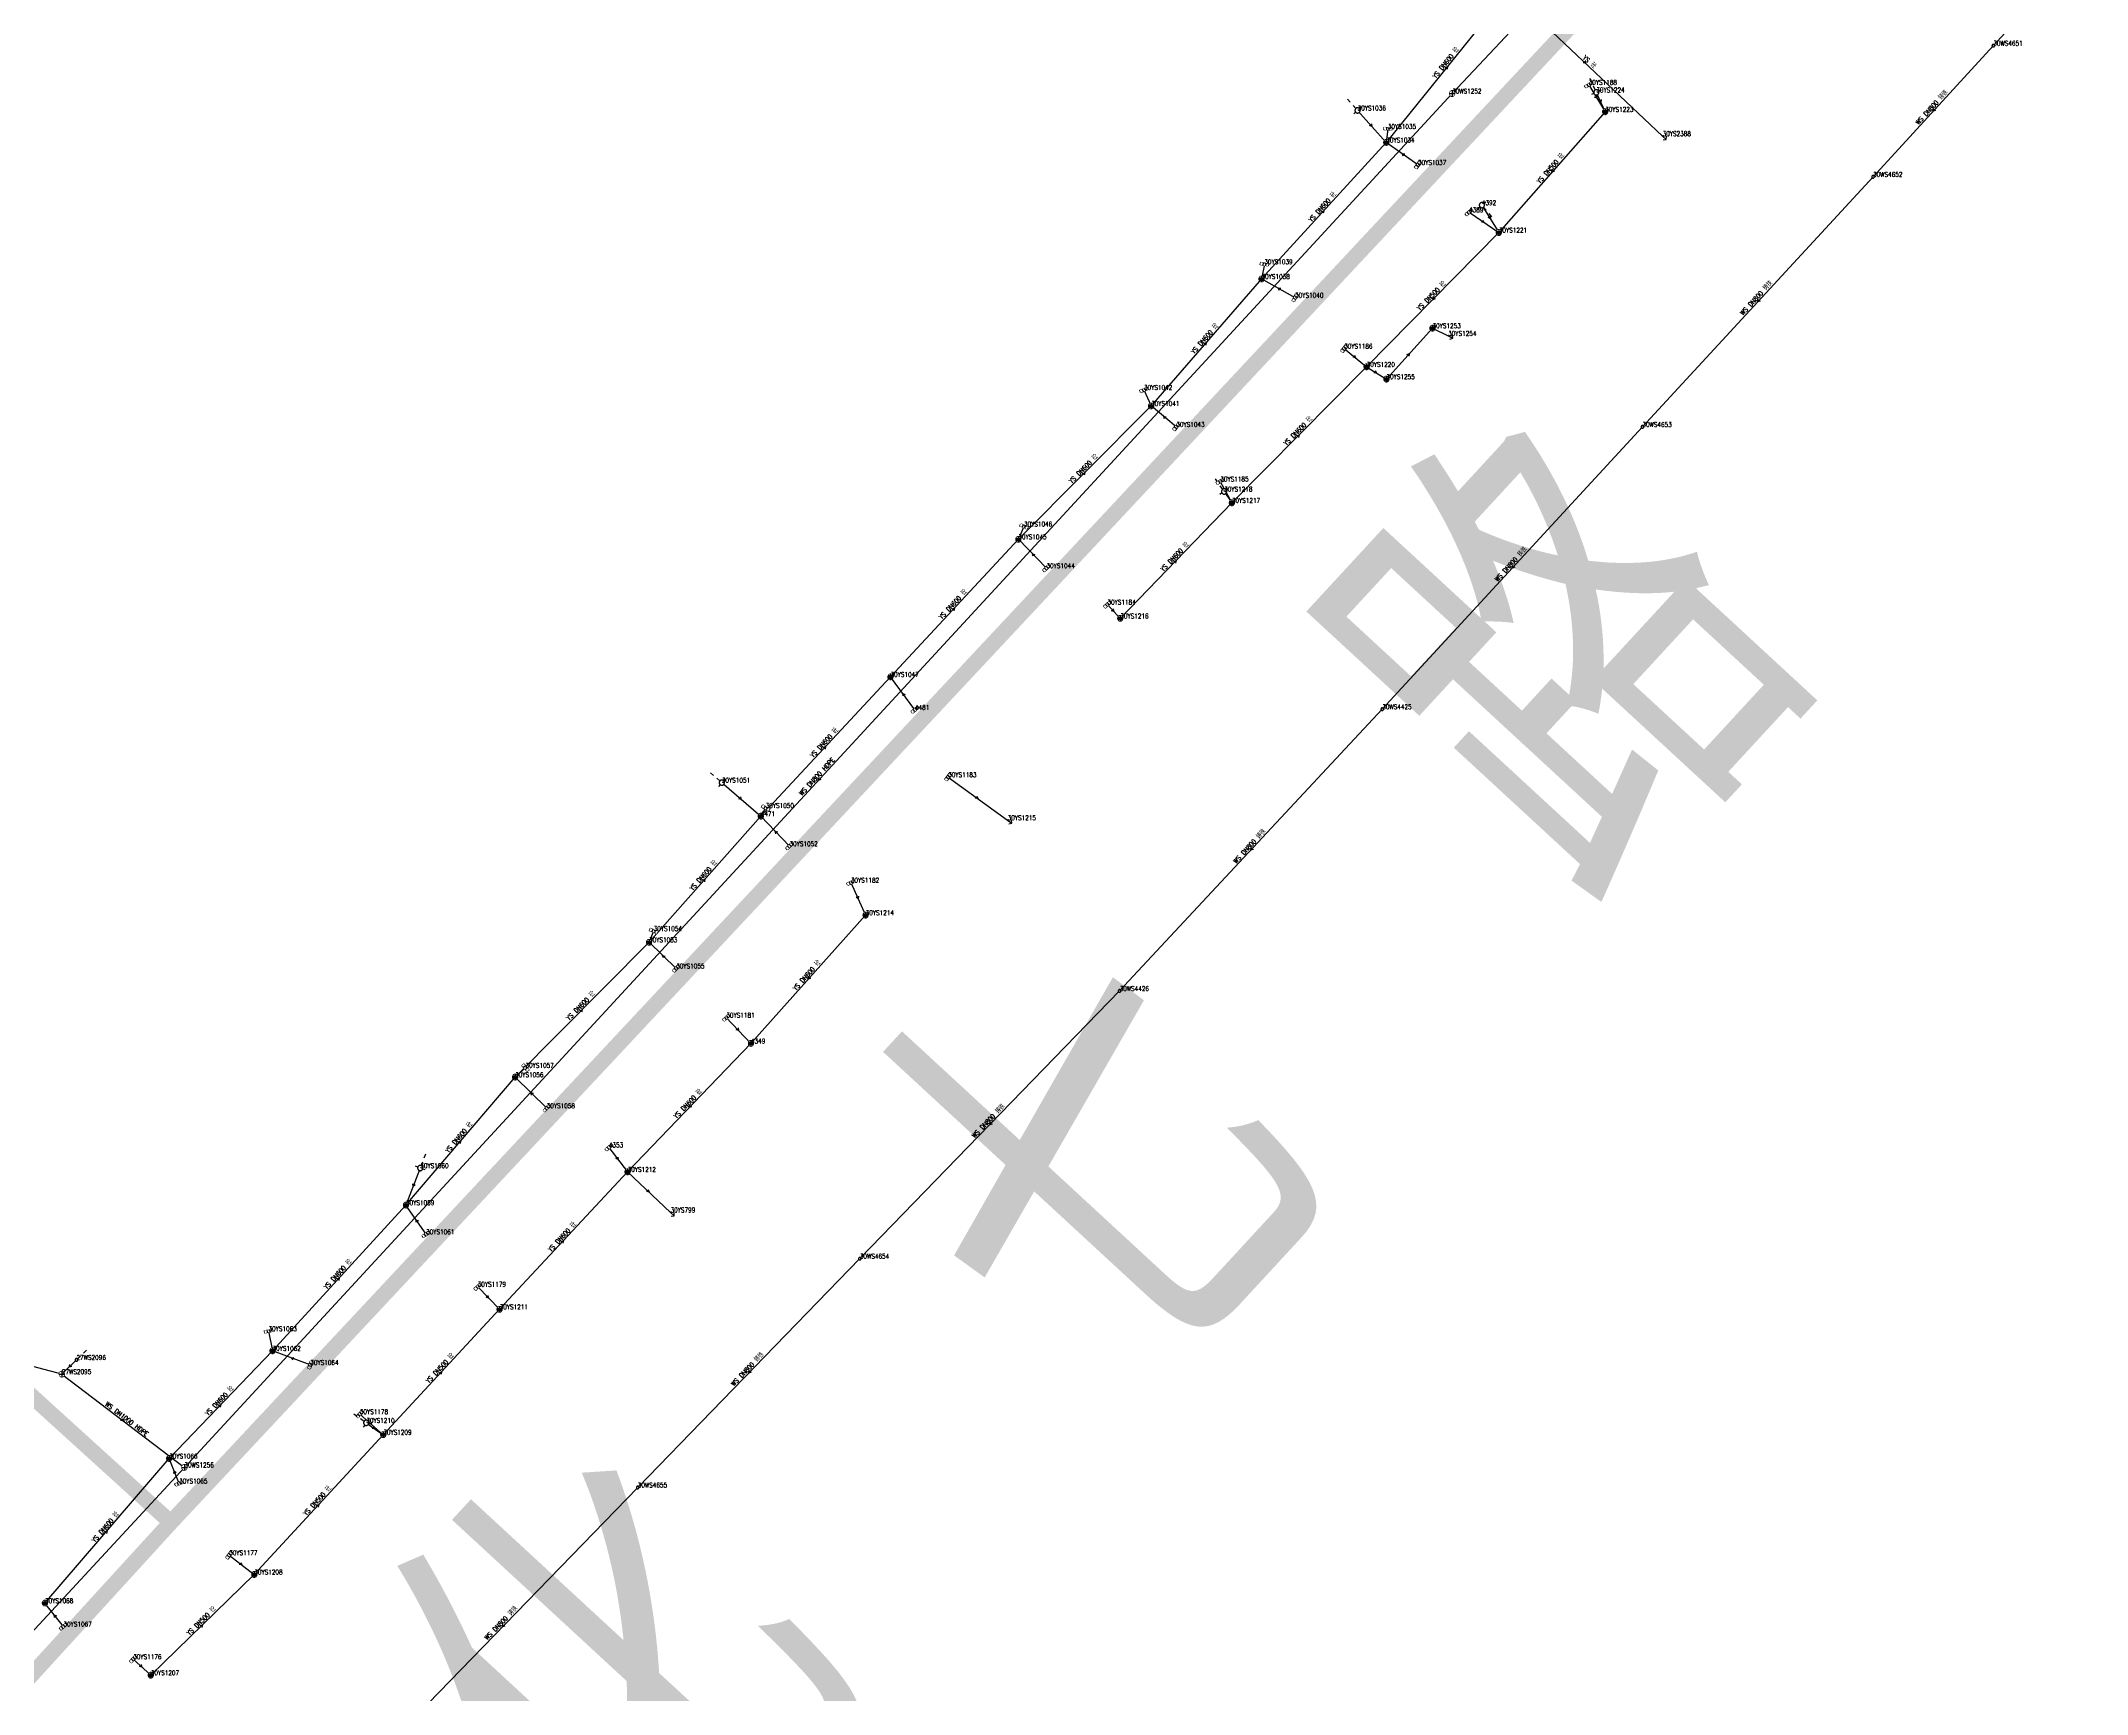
# Model space of a CAD drawing. Extents: x 78813 to 99477, y 2421021 to 2448125.
# Drawn here: x 85523.1 to 85914.4, y 2432057.6 to 2432373.7 of the extents above; entities that cross this region are included whole.
import ezdxf
from ezdxf.enums import TextEntityAlignment as Align

# ---------------------------------------------------------------- set-up
doc = ezdxf.new("R2010")
doc.units = 0
doc.set_wipeout_variables(frame=1)
doc.layers.get('0').update_dxf_attribs({"linetype": 'CONTINUOUS'})
for name, color, linetype in [('DX_WS', 16, 'CONTINUOUS'), ('DX_YS', 42, 'CONTINUOUS'), ('道路', 5, 'CONTINUOUS')]:
    doc.layers.add(name, color=color, linetype=linetype)
for name, color, linetype, true_color in [('WSLINE', 7, 'CONTINUOUS', 0x7f0000), ('YSANNEXE', 7, 'CONTINUOUS', 0xcc9900), ('YSLINE', 7, 'CONTINUOUS', 0xcc9900)]:
    doc.layers.add(name, color=color, linetype=linetype, true_color=true_color)
doc.layers.add('道路名称', color=7, linetype='CONTINUOUS', lineweight=0)
doc.styles.add('CcNameZT', font='txt.SHX', dxfattribs={"width": 0.8, "bigfont": 'HZTXT.SHX'})
doc.styles.get("Standard").update_dxf_attribs({"font": 'txt.shx', "bigfont": 'hztxt.shx'})
doc.styles.add('宋体0.7', font='', dxfattribs={"width": 0.7})
doc.styles.get('宋体0.7').set_extended_font_data('SimSun')

# ---------------------------------------------------------------- blocks, each defined once
blk = doc.blocks.new('PS管线点')
blk.add_wipeout([(0.5, 0), (0.5, 0.03), (0.5, 0.07), (0.49, 0.1), (0.48, 0.14), (0.47, 0.17), (0.46, 0.2), (0.44, 0.23), (0.42, 0.26), (0.4, 0.29), (0.38, 0.32), (0.36, 0.35), (0.33, 0.37), (0.31, 0.39), (0.28, 0.41), (0.25, 0.43), (0.22, 0.45), (0.19, 0.46), (0.15, 0.48), (0.12, 0.49), (0.09, 0.49), (0.05, 0.5), (0.02, 0.5), (-0.02, 0.5), (-0.05, 0.5), (-0.09, 0.49), (-0.12, 0.49), (-0.15, 0.48), (-0.19, 0.46), (-0.22, 0.45), (-0.25, 0.43), (-0.28, 0.41), (-0.31, 0.39), (-0.33, 0.37), (-0.36, 0.35), (-0.38, 0.32), (-0.4, 0.29), (-0.42, 0.26), (-0.44, 0.23), (-0.46, 0.2), (-0.47, 0.17), (-0.48, 0.14), (-0.49, 0.1), (-0.5, 0.07), (-0.5, 0.03), (-0.5, 0), (-0.5, -0.03), (-0.5, -0.07), (-0.49, -0.1), (-0.48, -0.14), (-0.47, -0.17), (-0.46, -0.2), (-0.44, -0.23), (-0.42, -0.26), (-0.4, -0.29), (-0.38, -0.32), (-0.36, -0.35), (-0.33, -0.37), (-0.31, -0.39), (-0.28, -0.41), (-0.25, -0.43), (-0.22, -0.45), (-0.19, -0.46), (-0.15, -0.48), (-0.12, -0.49), (-0.09, -0.49), (-0.05, -0.5), (-0.02, -0.5), (0.02, -0.5), (0.05, -0.5), (0.09, -0.49), (0.12, -0.49), (0.15, -0.48), (0.19, -0.46), (0.22, -0.45), (0.25, -0.43), (0.28, -0.41), (0.31, -0.39), (0.33, -0.37), (0.36, -0.35), (0.38, -0.32), (0.4, -0.29), (0.42, -0.26), (0.44, -0.23), (0.46, -0.2), (0.47, -0.17), (0.48, -0.14), (0.49, -0.1), (0.5, -0.07)])
blk.add_lwpolyline([(0.5, 0), (0.5, 0.03), (0.5, 0.07), (0.49, 0.1), (0.48, 0.14), (0.47, 0.17), (0.46, 0.2), (0.44, 0.23), (0.42, 0.26), (0.4, 0.29), (0.38, 0.32), (0.36, 0.35), (0.33, 0.37), (0.31, 0.39), (0.28, 0.41), (0.25, 0.43), (0.22, 0.45), (0.19, 0.46), (0.15, 0.48), (0.12, 0.49), (0.09, 0.49), (0.05, 0.5), (0.02, 0.5), (-0.02, 0.5), (-0.05, 0.5), (-0.09, 0.49), (-0.12, 0.49), (-0.15, 0.48), (-0.19, 0.46), (-0.22, 0.45), (-0.25, 0.43), (-0.28, 0.41), (-0.31, 0.39), (-0.33, 0.37), (-0.36, 0.35), (-0.38, 0.32), (-0.4, 0.29), (-0.42, 0.26), (-0.44, 0.23), (-0.46, 0.2), (-0.47, 0.17), (-0.48, 0.14), (-0.49, 0.1), (-0.5, 0.07), (-0.5, 0.03), (-0.5, 0), (-0.5, -0.03), (-0.5, -0.07), (-0.49, -0.1), (-0.48, -0.14), (-0.47, -0.17), (-0.46, -0.2), (-0.44, -0.23), (-0.42, -0.26), (-0.4, -0.29), (-0.38, -0.32), (-0.36, -0.35), (-0.33, -0.37), (-0.31, -0.39), (-0.28, -0.41), (-0.25, -0.43), (-0.22, -0.45), (-0.19, -0.46), (-0.15, -0.48), (-0.12, -0.49), (-0.09, -0.49), (-0.05, -0.5), (-0.02, -0.5), (0.02, -0.5), (0.05, -0.5), (0.09, -0.49), (0.12, -0.49), (0.15, -0.48), (0.19, -0.46), (0.22, -0.45), (0.25, -0.43), (0.28, -0.41), (0.31, -0.39), (0.33, -0.37), (0.36, -0.35), (0.38, -0.32), (0.4, -0.29), (0.42, -0.26), (0.44, -0.23), (0.46, -0.2), (0.47, -0.17), (0.48, -0.14), (0.49, -0.1), (0.5, -0.07), (0.5, 0)], close=True)
blk = doc.blocks.new('PS污水井')
blk.add_lwpolyline([(1, 0), (1, 0.07), (0.99, 0.14), (0.98, 0.21), (0.96, 0.28), (0.94, 0.34), (0.91, 0.41), (0.88, 0.47), (0.85, 0.53), (0.81, 0.59), (0.77, 0.64), (0.72, 0.69), (0.67, 0.74), (0.62, 0.79), (0.56, 0.83), (0.5, 0.87), (0.44, 0.9), (0.37, 0.93), (0.31, 0.95), (0.24, 0.97), (0.17, 0.98), (0.1, 0.99), (0.03, 1), (-0.03, 1), (-0.1, 0.99), (-0.17, 0.98), (-0.24, 0.97), (-0.31, 0.95), (-0.37, 0.93), (-0.44, 0.9), (-0.5, 0.87), (-0.56, 0.83), (-0.62, 0.79), (-0.67, 0.74), (-0.72, 0.69), (-0.77, 0.64), (-0.81, 0.59), (-0.85, 0.53), (-0.88, 0.47), (-0.91, 0.41), (-0.94, 0.34), (-0.96, 0.28), (-0.98, 0.21), (-0.99, 0.14), (-1, 0.07), (-1, 0), (-1, -0.07), (-0.99, -0.14), (-0.98, -0.21), (-0.96, -0.28), (-0.94, -0.34), (-0.91, -0.41), (-0.88, -0.47), (-0.85, -0.53), (-0.81, -0.59), (-0.77, -0.64), (-0.72, -0.69), (-0.67, -0.74), (-0.62, -0.79), (-0.56, -0.83), (-0.5, -0.87), (-0.44, -0.9), (-0.37, -0.93), (-0.31, -0.95), (-0.24, -0.97), (-0.17, -0.98), (-0.1, -0.99), (-0.03, -1), (0.03, -1), (0.1, -0.99), (0.17, -0.98), (0.24, -0.97), (0.31, -0.95), (0.37, -0.93), (0.44, -0.9), (0.5, -0.87), (0.56, -0.83), (0.62, -0.79), (0.67, -0.74), (0.72, -0.69), (0.77, -0.64), (0.81, -0.59), (0.85, -0.53), (0.88, -0.47), (0.91, -0.41), (0.94, -0.34), (0.96, -0.28), (0.98, -0.21), (0.99, -0.14), (1, 0)], close=True)
blk.add_wipeout([(1, 0), (1, 0.07), (0.99, 0.14), (0.98, 0.21), (0.96, 0.28), (0.94, 0.34), (0.91, 0.41), (0.88, 0.47), (0.85, 0.53), (0.81, 0.59), (0.77, 0.64), (0.72, 0.69), (0.67, 0.74), (0.62, 0.79), (0.56, 0.83), (0.5, 0.87), (0.44, 0.9), (0.37, 0.93), (0.31, 0.95), (0.24, 0.97), (0.17, 0.98), (0.1, 0.99), (0.03, 1), (-0.03, 1), (-0.1, 0.99), (-0.17, 0.98), (-0.24, 0.97), (-0.31, 0.95), (-0.37, 0.93), (-0.44, 0.9), (-0.5, 0.87), (-0.56, 0.83), (-0.62, 0.79), (-0.67, 0.74), (-0.72, 0.69), (-0.77, 0.64), (-0.81, 0.59), (-0.85, 0.53), (-0.88, 0.47), (-0.91, 0.41), (-0.94, 0.34), (-0.96, 0.28), (-0.98, 0.21), (-0.99, 0.14), (-1, 0.07), (-1, 0), (-1, -0.07), (-0.99, -0.14), (-0.98, -0.21), (-0.96, -0.28), (-0.94, -0.34), (-0.91, -0.41), (-0.88, -0.47), (-0.85, -0.53), (-0.81, -0.59), (-0.77, -0.64), (-0.72, -0.69), (-0.67, -0.74), (-0.62, -0.79), (-0.56, -0.83), (-0.5, -0.87), (-0.44, -0.9), (-0.37, -0.93), (-0.31, -0.95), (-0.24, -0.97), (-0.17, -0.98), (-0.1, -0.99), (-0.03, -1), (0.03, -1), (0.1, -0.99), (0.17, -0.98), (0.24, -0.97), (0.31, -0.95), (0.37, -0.93), (0.44, -0.9), (0.5, -0.87), (0.56, -0.83), (0.62, -0.79), (0.67, -0.74), (0.72, -0.69), (0.77, -0.64), (0.81, -0.59), (0.85, -0.53), (0.88, -0.47), (0.91, -0.41), (0.94, -0.34), (0.96, -0.28), (0.98, -0.21), (0.99, -0.14)])
for p, q in [((-1, 0), (0, 0)), ((0, 1), (0, 0)), ((0, 0), (0, -1)), ((0, 0), (1, 0))]:
    blk.add_line(p, q)
blk = doc.blocks.new('PS非普查')
blk.add_lwpolyline([(3.7, 0), (5.3, 0)])
blk.add_wipeout([(0.5, 0), (0.5, 0.03), (0.5, 0.07), (0.49, 0.1), (0.48, 0.14), (0.47, 0.17), (0.46, 0.2), (0.44, 0.23), (0.42, 0.26), (0.4, 0.29), (0.38, 0.32), (0.36, 0.35), (0.33, 0.37), (0.31, 0.39), (0.28, 0.41), (0.25, 0.43), (0.22, 0.45), (0.19, 0.46), (0.15, 0.48), (0.12, 0.49), (0.09, 0.49), (0.05, 0.5), (0.02, 0.5), (-0.02, 0.5), (-0.05, 0.5), (-0.09, 0.49), (-0.12, 0.49), (-0.15, 0.48), (-0.19, 0.46), (-0.22, 0.45), (-0.25, 0.43), (-0.28, 0.41), (-0.31, 0.39), (-0.33, 0.37), (-0.36, 0.35), (-0.38, 0.32), (-0.4, 0.29), (-0.42, 0.26), (-0.44, 0.23), (-0.46, 0.2), (-0.47, 0.17), (-0.48, 0.14), (-0.49, 0.1), (-0.5, 0.07), (-0.5, 0.03), (-0.5, 0), (-0.5, -0.03), (-0.5, -0.07), (-0.49, -0.1), (-0.48, -0.14), (-0.47, -0.17), (-0.46, -0.2), (-0.44, -0.23), (-0.42, -0.26), (-0.4, -0.29), (-0.38, -0.32), (-0.36, -0.35), (-0.33, -0.37), (-0.31, -0.39), (-0.28, -0.41), (-0.25, -0.43), (-0.22, -0.45), (-0.19, -0.46), (-0.15, -0.48), (-0.12, -0.49), (-0.09, -0.49), (-0.05, -0.5), (-0.02, -0.5), (0.02, -0.5), (0.05, -0.5), (0.09, -0.49), (0.12, -0.49), (0.15, -0.48), (0.19, -0.46), (0.22, -0.45), (0.25, -0.43), (0.28, -0.41), (0.31, -0.39), (0.33, -0.37), (0.36, -0.35), (0.38, -0.32), (0.4, -0.29), (0.42, -0.26), (0.44, -0.23), (0.46, -0.2), (0.47, -0.17), (0.48, -0.14), (0.49, -0.1), (0.5, -0.07)])
blk.add_line((0.5, 0), (2.1, 0))
blk.add_lwpolyline([(0.5, 0), (0.5, 0.03), (0.5, 0.07), (0.49, 0.1), (0.48, 0.14), (0.47, 0.17), (0.46, 0.2), (0.44, 0.23), (0.42, 0.26), (0.4, 0.29), (0.38, 0.32), (0.36, 0.35), (0.33, 0.37), (0.31, 0.39), (0.28, 0.41), (0.25, 0.43), (0.22, 0.45), (0.19, 0.46), (0.15, 0.48), (0.12, 0.49), (0.09, 0.49), (0.05, 0.5), (0.02, 0.5), (-0.02, 0.5), (-0.05, 0.5), (-0.09, 0.49), (-0.12, 0.49), (-0.15, 0.48), (-0.19, 0.46), (-0.22, 0.45), (-0.25, 0.43), (-0.28, 0.41), (-0.31, 0.39), (-0.33, 0.37), (-0.36, 0.35), (-0.38, 0.32), (-0.4, 0.29), (-0.42, 0.26), (-0.44, 0.23), (-0.46, 0.2), (-0.47, 0.17), (-0.48, 0.14), (-0.49, 0.1), (-0.5, 0.07), (-0.5, 0.03), (-0.5, 0), (-0.5, -0.03), (-0.5, -0.07), (-0.49, -0.1), (-0.48, -0.14), (-0.47, -0.17), (-0.46, -0.2), (-0.44, -0.23), (-0.42, -0.26), (-0.4, -0.29), (-0.38, -0.32), (-0.36, -0.35), (-0.33, -0.37), (-0.31, -0.39), (-0.28, -0.41), (-0.25, -0.43), (-0.22, -0.45), (-0.19, -0.46), (-0.15, -0.48), (-0.12, -0.49), (-0.09, -0.49), (-0.05, -0.5), (-0.02, -0.5), (0.02, -0.5), (0.05, -0.5), (0.09, -0.49), (0.12, -0.49), (0.15, -0.48), (0.19, -0.46), (0.22, -0.45), (0.25, -0.43), (0.28, -0.41), (0.31, -0.39), (0.33, -0.37), (0.36, -0.35), (0.38, -0.32), (0.4, -0.29), (0.42, -0.26), (0.44, -0.23), (0.46, -0.2), (0.47, -0.17), (0.48, -0.14), (0.49, -0.1), (0.5, -0.07), (0.5, 0)], close=True)
blk = doc.blocks.new('LX')
for p, q in [((-0.866, 0.5), (0, 0)), ((0, 0), (-0.866, -0.5))]:
    blk.add_line(p, q)
blk = doc.blocks.new('PS出水口')
for points in [[(0, 0), (1.97, 0)], [(1.15, -0.88), (1.97, 0), (1.11, 0.93)]]:
    blk.add_lwpolyline(points)
blk = doc.blocks.new('PS雨篦')
blk.add_lwpolyline([(-1.5, 0.5), (0, 0.5), (1.5, 0.5), (1.5, -0.5), (0, -0.5), (-1.5, -0.5)], close=True)
blk.add_wipeout([(-1.5, 0.5), (0, 0.5), (1.5, 0.5), (1.5, -0.5), (0, -0.5), (-1.5, -0.5)])
for p, q in [((-0.51, -0.5), (-0.51, 0.5)), ((0.49, -0.5), (0.49, 0.5))]:
    blk.add_line(p, q)
blk = doc.blocks.new('PS雨水井')
blk.add_lwpolyline([(1, 0), (1, 0.07), (0.99, 0.14), (0.98, 0.21), (0.96, 0.28), (0.94, 0.34), (0.91, 0.41), (0.88, 0.47), (0.85, 0.53), (0.81, 0.59), (0.77, 0.64), (0.72, 0.69), (0.67, 0.74), (0.62, 0.79), (0.56, 0.83), (0.5, 0.87), (0.44, 0.9), (0.37, 0.93), (0.31, 0.95), (0.24, 0.97), (0.17, 0.98), (0.1, 0.99), (0.03, 1), (-0.03, 1), (-0.1, 0.99), (-0.17, 0.98), (-0.24, 0.97), (-0.31, 0.95), (-0.37, 0.93), (-0.44, 0.9), (-0.5, 0.87), (-0.56, 0.83), (-0.62, 0.79), (-0.67, 0.74), (-0.72, 0.69), (-0.77, 0.64), (-0.81, 0.59), (-0.85, 0.53), (-0.88, 0.47), (-0.91, 0.41), (-0.94, 0.34), (-0.96, 0.28), (-0.98, 0.21), (-0.99, 0.14), (-1, 0.07), (-1, 0), (-1, -0.07), (-0.99, -0.14), (-0.98, -0.21), (-0.96, -0.28), (-0.94, -0.34), (-0.91, -0.41), (-0.88, -0.47), (-0.85, -0.53), (-0.81, -0.59), (-0.77, -0.64), (-0.72, -0.69), (-0.67, -0.74), (-0.62, -0.79), (-0.56, -0.83), (-0.5, -0.87), (-0.44, -0.9), (-0.37, -0.93), (-0.31, -0.95), (-0.24, -0.97), (-0.17, -0.98), (-0.1, -0.99), (-0.03, -1), (0.03, -1), (0.1, -0.99), (0.17, -0.98), (0.24, -0.97), (0.31, -0.95), (0.37, -0.93), (0.44, -0.9), (0.5, -0.87), (0.56, -0.83), (0.62, -0.79), (0.67, -0.74), (0.72, -0.69), (0.77, -0.64), (0.81, -0.59), (0.85, -0.53), (0.88, -0.47), (0.91, -0.41), (0.94, -0.34), (0.96, -0.28), (0.98, -0.21), (0.99, -0.14), (1, 0)], close=True)
blk.add_wipeout([(1, 0), (1, 0.07), (0.99, 0.14), (0.98, 0.21), (0.96, 0.28), (0.94, 0.34), (0.91, 0.41), (0.88, 0.47), (0.85, 0.53), (0.81, 0.59), (0.77, 0.64), (0.72, 0.69), (0.67, 0.74), (0.62, 0.79), (0.56, 0.83), (0.5, 0.87), (0.44, 0.9), (0.37, 0.93), (0.31, 0.95), (0.24, 0.97), (0.17, 0.98), (0.1, 0.99), (0.03, 1), (-0.03, 1), (-0.1, 0.99), (-0.17, 0.98), (-0.24, 0.97), (-0.31, 0.95), (-0.37, 0.93), (-0.44, 0.9), (-0.5, 0.87), (-0.56, 0.83), (-0.62, 0.79), (-0.67, 0.74), (-0.72, 0.69), (-0.77, 0.64), (-0.81, 0.59), (-0.85, 0.53), (-0.88, 0.47), (-0.91, 0.41), (-0.94, 0.34), (-0.96, 0.28), (-0.98, 0.21), (-0.99, 0.14), (-1, 0.07), (-1, 0), (-1, -0.07), (-0.99, -0.14), (-0.98, -0.21), (-0.96, -0.28), (-0.94, -0.34), (-0.91, -0.41), (-0.88, -0.47), (-0.85, -0.53), (-0.81, -0.59), (-0.77, -0.64), (-0.72, -0.69), (-0.67, -0.74), (-0.62, -0.79), (-0.56, -0.83), (-0.5, -0.87), (-0.44, -0.9), (-0.37, -0.93), (-0.31, -0.95), (-0.24, -0.97), (-0.17, -0.98), (-0.1, -0.99), (-0.03, -1), (0.03, -1), (0.1, -0.99), (0.17, -0.98), (0.24, -0.97), (0.31, -0.95), (0.37, -0.93), (0.44, -0.9), (0.5, -0.87), (0.56, -0.83), (0.62, -0.79), (0.67, -0.74), (0.72, -0.69), (0.77, -0.64), (0.81, -0.59), (0.85, -0.53), (0.88, -0.47), (0.91, -0.41), (0.94, -0.34), (0.96, -0.28), (0.98, -0.21), (0.99, -0.14)])
for p, q in [((-1, 0), (0, 0)), ((-0.88, 0.48), (0, 0.47)), ((0, 1), (0, 0)), ((0, 0.47), (0.88, 0.47)), ((0, 0), (0, -1)), ((0, 0), (1, 0)), ((-0.88, -0.48), (0, -0.48)), ((0, -0.48), (0.88, -0.48))]:
    blk.add_line(p, q)
blk = doc.blocks.new('PS预留口')
blk.add_lwpolyline([(4.2, 0), (5.8, 0)])
blk.add_wipeout([(1, 0), (1, 0.07), (0.99, 0.14), (0.98, 0.21), (0.96, 0.28), (0.94, 0.34), (0.91, 0.41), (0.88, 0.47), (0.85, 0.53), (0.81, 0.59), (0.77, 0.64), (0.72, 0.69), (0.67, 0.74), (0.62, 0.79), (0.56, 0.83), (0.5, 0.87), (0.44, 0.9), (0.37, 0.93), (0.31, 0.95), (0.24, 0.97), (0.17, 0.98), (0.1, 0.99), (0.03, 1), (-0.03, 1), (-0.1, 0.99), (-0.17, 0.98), (-0.24, 0.97), (-0.31, 0.95), (-0.37, 0.93), (-0.44, 0.9), (-0.5, 0.87), (-0.56, 0.83), (-0.62, 0.79), (-0.67, 0.74), (-0.72, 0.69), (-0.77, 0.64), (-0.81, 0.59), (-0.85, 0.53), (-0.88, 0.47), (-0.91, 0.41), (-0.94, 0.34), (-0.96, 0.28), (-0.98, 0.21), (-0.99, 0.14), (-1, 0.07), (-1, 0), (-1, -0.07), (-0.99, -0.14), (-0.98, -0.21), (-0.96, -0.28), (-0.94, -0.34), (-0.91, -0.41), (-0.88, -0.47), (-0.85, -0.53), (-0.81, -0.59), (-0.77, -0.64), (-0.72, -0.69), (-0.67, -0.74), (-0.62, -0.79), (-0.56, -0.83), (-0.5, -0.87), (-0.44, -0.9), (-0.37, -0.93), (-0.31, -0.95), (-0.24, -0.97), (-0.17, -0.98), (-0.1, -0.99), (-0.03, -1), (0.03, -1), (0.1, -0.99), (0.17, -0.98), (0.24, -0.97), (0.31, -0.95), (0.37, -0.93), (0.44, -0.9), (0.5, -0.87), (0.56, -0.83), (0.62, -0.79), (0.67, -0.74), (0.72, -0.69), (0.77, -0.64), (0.81, -0.59), (0.85, -0.53), (0.88, -0.47), (0.91, -0.41), (0.94, -0.34), (0.96, -0.28), (0.98, -0.21), (0.99, -0.14)])
blk.add_line((1, 0), (2.6, 0))
blk.add_lwpolyline([(1, 0), (1, 0.07), (0.99, 0.14), (0.98, 0.21), (0.96, 0.28), (0.94, 0.34), (0.91, 0.41), (0.88, 0.47), (0.85, 0.53), (0.81, 0.59), (0.77, 0.64), (0.72, 0.69), (0.67, 0.74), (0.62, 0.79), (0.56, 0.83), (0.5, 0.87), (0.44, 0.9), (0.37, 0.93), (0.31, 0.95), (0.24, 0.97), (0.17, 0.98), (0.1, 0.99), (0.03, 1), (-0.03, 1), (-0.1, 0.99), (-0.17, 0.98), (-0.24, 0.97), (-0.31, 0.95), (-0.37, 0.93), (-0.44, 0.9), (-0.5, 0.87), (-0.56, 0.83), (-0.62, 0.79), (-0.67, 0.74), (-0.72, 0.69), (-0.77, 0.64), (-0.81, 0.59), (-0.85, 0.53), (-0.88, 0.47), (-0.91, 0.41), (-0.94, 0.34), (-0.96, 0.28), (-0.98, 0.21), (-0.99, 0.14), (-1, 0.07), (-1, 0), (-1, -0.07), (-0.99, -0.14), (-0.98, -0.21), (-0.96, -0.28), (-0.94, -0.34), (-0.91, -0.41), (-0.88, -0.47), (-0.85, -0.53), (-0.81, -0.59), (-0.77, -0.64), (-0.72, -0.69), (-0.67, -0.74), (-0.62, -0.79), (-0.56, -0.83), (-0.5, -0.87), (-0.44, -0.9), (-0.37, -0.93), (-0.31, -0.95), (-0.24, -0.97), (-0.17, -0.98), (-0.1, -0.99), (-0.03, -1), (0.03, -1), (0.1, -0.99), (0.17, -0.98), (0.24, -0.97), (0.31, -0.95), (0.37, -0.93), (0.44, -0.9), (0.5, -0.87), (0.56, -0.83), (0.62, -0.79), (0.67, -0.74), (0.72, -0.69), (0.77, -0.64), (0.81, -0.59), (0.85, -0.53), (0.88, -0.47), (0.91, -0.41), (0.94, -0.34), (0.96, -0.28), (0.98, -0.21), (0.99, -0.14), (1, 0)], close=True)
for points in [[(0, 1), (0, 2)], [(0, -2), (0, -1)]]:
    blk.add_lwpolyline(points)
blk = doc.blocks.new('测量点')
h = blk.add_hatch(color=256)
edge = h.paths.add_edge_path()
edge.add_arc((0, 0), 0.5, 0, 360)
blk.add_circle((0, 0), 0.5)
blk = doc.blocks.new('gc01')
h = blk.add_hatch(color=256)
edge = h.paths.add_edge_path()
edge.add_arc((0, 0), 0.5, 0, 360)
edge.add_arc((0, 0), 0.5, 0, 360)
blk.add_circle((0, 0), 0.5)

msp = doc.modelspace()

# ---------------------------------------------------------------- linework, layer by layer
at = {"layer": 'WSLINE'}
for p, q in [((85947.36, 2432528.13), (85792.99, 2432363.63)), ((85896.5, 2432372.78), (85944.22, 2432424.52)), ((85873.5, 2432347.71), (85896.5, 2432372.78)), ((85792.99, 2432363.63), (85550.5, 2432100.93)), ((85829.38, 2432299.88), (85873.5, 2432347.71)), ((85779.62, 2432245.9), (85829.38, 2432299.88)), ((85729.38, 2432192.03), (85779.62, 2432245.9)), ((85679.7, 2432140.84), (85729.38, 2432192.03)), ((85637.21, 2432097.09), (85679.7, 2432140.84)), ((85527.06, 2432118.76), (85508.74, 2432123.54)), ((85529.86, 2432121.49), (85527.06, 2432118.76)), ((85527.06, 2432118.76), (85550.5, 2432100.93)), ((85550.5, 2432100.93), (85487.07, 2432032.41)), ((85585.43, 2432043.75), (85637.21, 2432097.09))]:
    msp.add_line(p, q, dxfattribs=at)
at = {"layer": 'YSLINE'}
for p, q in [((85833.24, 2432355.5), (85803.81, 2432383.32)), ((85819.11, 2432365.3), (85822.26, 2432360.14)), ((85820.57, 2432363.85), (85822.26, 2432360.14)), ((85774.9, 2432360.4), (85780.39, 2432354.28)), ((85822.26, 2432360.14), (85801.92, 2432337.04)), ((85780.39, 2432354.28), (85756.53, 2432328.17)), ((85780.68, 2432356.88), (85780.39, 2432354.28)), ((85786.45, 2432349.98), (85780.39, 2432354.28)), ((85798.68, 2432342.29), (85801.92, 2432337.04)), ((85796.23, 2432340.93), (85801.92, 2432337.04)), ((85776.63, 2432311.37), (85801.92, 2432337.04)), ((85757.07, 2432330.99), (85756.53, 2432328.17)), ((85756.53, 2432328.17), (85735.41, 2432303.88)), ((85762.95, 2432324.59), (85756.53, 2432328.17)), ((85780.42, 2432309.02), (85789.23, 2432318.76)), ((85789.23, 2432318.76), (85792.22, 2432317.3)), ((85772.34, 2432314.85), (85776.63, 2432311.37)), ((85750.86, 2432285.36), (85776.63, 2432311.37)), ((85776.63, 2432311.37), (85780.42, 2432309.02)), ((85734.04, 2432306.96), (85735.41, 2432303.88)), ((85735.41, 2432303.88), (85710.02, 2432278.39)), ((85740.22, 2432299.89), (85735.41, 2432303.88)), ((85748.64, 2432289.46), (85750.86, 2432285.36)), ((85749.38, 2432287.53), (85750.86, 2432285.36)), ((85729.51, 2432263.27), (85750.86, 2432285.36)), ((85711.08, 2432280.85), (85710.02, 2432278.39)), ((85710.02, 2432278.39), (85685.56, 2432252.08)), ((85715.39, 2432272.87), (85710.02, 2432278.39)), ((85727.05, 2432265.91), (85729.51, 2432263.27)), ((85660.75, 2432225.45), (85685.56, 2432252.08)), ((85690.24, 2432245.79), (85685.56, 2432252.08)), ((85696.59, 2432232.93), (85707.96, 2432224.69)), ((85653.3, 2432231.86), (85660.75, 2432225.45)), ((85639.38, 2432201.33), (85660.75, 2432225.45)), ((85661.68, 2432227.02), (85660.75, 2432225.45)), ((85666.24, 2432219.71), (85660.75, 2432225.45)), ((85677.98, 2432212.74), (85680.8, 2432206.53)), ((85680.8, 2432206.53), (85658.87, 2432182)), ((85613.76, 2432175.55), (85639.38, 2432201.33)), ((85640.26, 2432203.49), (85639.38, 2432201.33)), ((85644.57, 2432196.33), (85639.38, 2432201.33)), ((85654.16, 2432186.92), (85658.87, 2432182)), ((85658.87, 2432182), (85635.27, 2432157.44)), ((85592.88, 2432151.08), (85613.76, 2432175.55)), ((85615.73, 2432177.35), (85613.76, 2432175.55)), ((85619.8, 2432169.61), (85613.76, 2432175.55)), ((85631.69, 2432162.12), (85635.27, 2432157.44)), ((85595.61, 2432158.16), (85592.88, 2432151.08)), ((85610.79, 2432131.15), (85635.27, 2432157.44)), ((85643.49, 2432149.69), (85635.27, 2432157.44)), ((85567.36, 2432123.21), (85592.88, 2432151.08)), ((85596.73, 2432145.5), (85592.88, 2432151.08)), ((85606.6, 2432135.48), (85610.79, 2432131.15)), ((85588.54, 2432107.18), (85610.79, 2432131.15)), ((85566.59, 2432126.99), (85567.36, 2432123.21)), ((85574.58, 2432120.52), (85567.36, 2432123.21)), ((85584.05, 2432111.11), (85588.54, 2432107.18)), ((85563.87, 2432080.45), (85588.54, 2432107.18)), ((85585.28, 2432109.44), (85588.54, 2432107.18)), ((85523.82, 2432074.98), (85547.59, 2432102.62)), ((85559.06, 2432084.14), (85563.87, 2432080.45)), ((85544.07, 2432061.19), (85563.87, 2432080.45)), ((85527.36, 2432070.49), (85523.82, 2432074.98)), ((85540.71, 2432064.26), (85544.07, 2432061.19))]:
    msp.add_line(p, q, dxfattribs=at)

# ---------------------------------------------------------------- block references
at = {"layer": 'DX_WS', "yscale": 0.5, "zscale": 0.5}
for p, xscale, rotation in [((85885, 2432360.25), 0.5000000001507553, 227.5554939405783), ((85851.44, 2432323.8), 0.5000000001507553, 227.5554939405783), ((85804.5, 2432272.89), 0.5000000001507553, 227.5554939405783), ((85671.74, 2432232.28), 0.5000000000745004, 227.4642446757911), ((85754.5, 2432218.96), 0.5000000001502876, 226.9825361458378), ((85704.54, 2432166.43), 0.4999999998599974, 225.8366205250874), ((85658.45, 2432118.97), 0.4999999998599974, 225.8366205250874), ((85538.78, 2432109.84), 0.5000000000453727, 322.5752386517804), ((85611.32, 2432070.42), 0.4999999998599974, 225.8366205250874)]:
    msp.add_blockref('LX', p, dxfattribs=dict(at, xscale=xscale, rotation=rotation))
at = {"layer": 'DX_YS', "yscale": 0.5, "zscale": 0.5}
for p, xscale, rotation in [((85833.24, 2432355.5, 0.17), 0.5000000000212854, 316.6210892997249), ((85792.22, 2432317.3, 1.14), 0.5000000000738317, 334.0451126602564), ((85707.96, 2432224.69, 2.38), 0.4999999999495324, 324.0565413757731), ((85643.49, 2432149.69, 0.61), 0.4999999998897385, 316.7047496831852)]:
    msp.add_blockref('PS出水口', p, dxfattribs=dict(at, xscale=xscale, rotation=rotation))
at = {"layer": 'DX_YS', "xscale": 0.5, "yscale": 0.5, "zscale": 0.5}
for p in [(85796.23, 2432340.93, 3.03), (85690.24, 2432245.79, 2.86), (85658.87, 2432182, 1.19), (85631.69, 2432162.12, 2.77)]:
    msp.add_blockref('测量点', p, dxfattribs=at)
at = {"layer": 'YSANNEXE', "yscale": 0.5, "zscale": 0.5}
for p, xscale, rotation in [((85818.53, 2432369.41), 0.4999999999446334, 316.3639521783482), ((85792.1, 2432368.8), 0.5000000000799604, 50.90198837392277), ((85812.09, 2432348.59), 0.50000000014632, 228.6101602728715), ((85768.46, 2432341.22), 0.5000000000425495, 47.4642416014995), ((85759.74, 2432326.38), 0.4999999999104384, 150.687900137112), ((85789.28, 2432324.21), 0.5000000000263088, 225.2636627486722), ((85745.97, 2432316.02), 0.4999999999589967, 49.18311497848511), ((85784.83, 2432313.89), 0.4999999998621667, 47.55549698130921), ((85763.75, 2432298.37), 0.499999999860744, 45.26366580035281), ((85722.72, 2432291.13), 0.5000000000013499, 45.17241041673845), ((85740.19, 2432274.32), 0.4999999998289463, 45.83662359235585), ((85697.79, 2432265.23), 0.5000000001111592, 46.8912838134199), ((85687.9, 2432248.93), 0.5000000001681687, 126.6236727106063), ((85673.16, 2432238.77), 0.5000000000658894, 46.98253920664027), ((85657.02, 2432228.66), 0.5000000001204519, 319.1374918729616), ((85702.27, 2432228.81), 0.4999999998751486, 324.2941120644019), ((85650.07, 2432213.39), 0.500000000158134, 48.70141260181136), ((85679.39, 2432209.64), 0.4999999998951902, 294.500306703355), ((85669.84, 2432194.26), 0.5000000000236343, 228.0372024639738), ((85626.57, 2432188.44), 0.499999999860744, 45.26366580035281), ((85647.07, 2432169.72), 0.4999999998439218, 226.318329060497), ((85603.32, 2432163.32), 0.5000000000786358, 49.27437038812209), ((85594.25, 2432154.62), 0.5000000001442558, 248.6636830929885), ((85639.38, 2432153.56), 0.5000000000010631, 316.9369099651016), ((85623.03, 2432144.29), 0.5000000000658894, 46.98253920664027), ((85580.12, 2432137.14), 0.4999999998621667, 47.55549698130921), ((85570.97, 2432121.87), 0.4999999999405458, 159.282267066031), ((85599.67, 2432119.16), 0.5000000000658894, 46.98253920664027), ((85557.48, 2432112.92), 0.5000000000947901, 46.40958141678438), ((85576.2, 2432093.82), 0.4999999998621667, 47.55549698130921), ((85535.7, 2432088.8), 0.5000000000786358, 49.27437038812209), ((85553.97, 2432070.82), 0.5000000000362423, 44.11775023038089)]:
    msp.add_blockref('LX', p, dxfattribs=dict(at, xscale=xscale, rotation=rotation))

# ---------------------------------------------------------------- texts
at = {"layer": 'DX_WS', "style": 'CcNameZT', "width": 0.8}
for s, rotation, p in [(' WS DN800 铸铁', 47.467, (85884.82, 2432360.42, 2.27)), (' WS DN800 铸铁', 47.3103, (85851.26, 2432323.97, 2.21)), (' WS DN800 铸铁', 47.3322, (85804.32, 2432273.06, 2.25)), (' WS DN800 HDPE', 47.292, (85671.56, 2432232.45, 1.48)), (' WS DN800 铸铁', 46.9908, (85754.32, 2432219.13, 2.11)), (' WS DN800 铸铁', 45.8607, (85704.36, 2432166.61, 1.95)), (' WS DN800 铸铁', 45.8345, (85658.27, 2432119.14, 2.06)), (' WS DN1000 HDPE', 322.7469, (85538.93, 2432110.04, 1)), (' WS DN800 铸铁', 45.8486, (85611.14, 2432070.6, 2.07))]:
    msp.add_text(s, height=0.9, rotation=rotation, dxfattribs=at).set_placement(p, align=Align.CENTER)
at = {"layer": 'DX_YS', "style": 'CcNameZT', "width": 0.8}
for s, rotation, p in [(' YS DN600 砼', 51.1039, (85791.91, 2432368.96, 1.61)), (' YS DN500 砼', 48.6344, (85811.91, 2432348.76, 1.85)), (' YS DN600 砼', 47.5907, (85768.28, 2432341.39, 1.58)), (' YS DN500 砼', 45.4267, (85789.1, 2432324.38, 1.64)), (' YS DN600 砼', 48.988, (85745.78, 2432316.19, 1.54)), (' YS DN600 砼', 45.2694, (85763.57, 2432298.54, 1.7)), (' YS DN600 砼', 45.1117, (85722.54, 2432291.31, 1.33)), (' YS DN600 砼', 45.9694, (85740.01, 2432274.49, 1.7)), (' YS DN600 砼', 47.0858, (85697.61, 2432265.4, 1.08)), (' YS DN600 砼', 47.022, (85672.97, 2432238.94, 1.33)), (' YS DN600 砼', 48.4598, (85649.88, 2432213.56, 1.06)), (' YS DN600 砼', 48.2038, (85669.65, 2432194.43, 1.28)), (' YS DN600 砼', 45.176, (85626.39, 2432188.62, 1.51)), (' YS DN600 砼', 46.1431, (85646.89, 2432169.89, 1.19)), (' YS DN600 砼', 49.5349, (85603.13, 2432163.48, 1.59)), (' YS DN600 砼', 47.042, (85622.85, 2432144.46, 1.82)), (' YS DN600 砼', 47.5205, (85579.94, 2432137.31, 1.68)), (' YS DN500 砼', 47.1222, (85599.48, 2432119.33, 1.7)), (' YS DN600 砼', 46.1525, (85557.3, 2432113.09, 0.22)), (' YS DN500 砼', 47.291, (85576.02, 2432093.99, 2.59)), (' YS DN600 砼', 49.3139, (85535.51, 2432088.96, 0.36)), (' YS DN500 砼', 44.209, (85553.79, 2432071, 2.67))]:
    msp.add_text(s, height=0.9, rotation=rotation, dxfattribs=at).set_placement(p, align=Align.CENTER)
at = {"layer": 'DX_YS', "width": 0.8}
for s, p in [('30YS2388', (85833.24, 2432355.5, 0.17)), ('30YS1254', (85792.22, 2432317.3, 1.14)), ('30YS1215', (85707.96, 2432224.69, 2.38)), ('30YS799', (85643.49, 2432149.69, 0.61))]:
    msp.add_text(s, height=0.9, dxfattribs=at).set_placement(p)

# ---------------------------------------------------------------- next in the draw order: block references
at = {"layer": 'DX_WS', "xscale": 0.5, "yscale": 0.5, "zscale": 0.5}
for name, p in [('PS管线点', (85896.5, 2432372.78, 2.27)), ('PS污水井', (85792.99, 2432363.63, 1.48)), ('PS管线点', (85873.5, 2432347.71, 2.21)), ('PS管线点', (85829.38, 2432299.88, 2.25)), ('PS管线点', (85779.62, 2432245.9, 2.11)), ('PS管线点', (85729.38, 2432192.03, 1.95)), ('PS管线点', (85679.7, 2432140.84, 2.06)), ('PS污水井', (85527.06, 2432118.76, 1)), ('PS污水井', (85550.5, 2432100.93, -0.93)), ('PS管线点', (85637.21, 2432097.09, 2.07))]:
    msp.add_blockref(name, p, dxfattribs=at)
at = {"layer": 'DX_YS', "yscale": 0.5, "zscale": 0.5}
for name, p, xscale, rotation in [('PS雨篦', (85819.11, 2432365.3, 3.22), 0.4999999999146653, 211.4709006495737), ('PS预留口', (85774.9, 2432360.4, 3.49), 0.5000000000028296, 131.8846675056662), ('PS雨篦', (85786.45, 2432349.98, 3.05), 0.5000000000878695, 54.65943583576836), ('PS雨篦', (85796.23, 2432340.93, 3.03), 0.499999999857888, 40.16648119226884), ('PS雨篦', (85762.95, 2432324.59, 3.07), 0.5000000000795541, 60.84537692414442), ('PS雨篦', (85772.34, 2432314.85, 3), 0.5000000000758583, 230.9656629864751), ('PS雨篦', (85734.04, 2432306.96, 3.17), 0.4999999999559433, 203.952815057814), ('PS雨篦', (85740.22, 2432299.89, 3.08), 0.5000000001779771, 50.33487962284308), ('PS雨篦', (85715.39, 2432272.87, 2.98), 0.4999999998513641, 44.21618411842333), ('PS雨篦', (85690.24, 2432245.79, 2.86), 0.499999999857888, 40.16648119226884), ('PS预留口', (85653.3, 2432231.86, 3.23), 0.500000000137948, 139.3108323211691), ('PS雨篦', (85696.59, 2432232.93, 2.49), 0.500000000130376, 234.0565413784398), ('PS雨篦', (85661.68, 2432227.02, 3.06), 0.5000000001019907, 149.1387788728594), ('PS雨篦', (85666.24, 2432219.71, 2.77), 0.4999999999142501, 43.7251574573439), ('PS雨篦', (85677.98, 2432212.74, 2.71), 0.5000000000352023, 204.4279723152706), ('PS雨篦', (85640.26, 2432203.49, 2.98), 0.5000000000250067, 157.8505705514307), ('PS雨篦', (85644.57, 2432196.33, 2.86), 0.500000000157469, 46.00015820004209), ('PS雨篦', (85654.16, 2432186.92, 2.61), 0.500000000108265, 223.7626511645846), ('PS雨篦', (85615.73, 2432177.35, 3.02), 0.500000000002899, 132.4922429105319), ('PS雨篦', (85619.8, 2432169.61, 2.91), 0.5000000001496341, 45.4911588915426), ('PS雨篦', (85631.69, 2432162.12, 2.77), 0.499999999857888, 40.16648119226884), ('PS预留口', (85595.61, 2432158.16, 3.36), 0.5000000000678579, 68.92074441325059), ('PS雨篦', (85596.73, 2432145.5, 2.93), 0.5000000000299711, 34.64701931624568), ('PS雨篦', (85606.6, 2432135.48, 2.62), 0.499999999964068, 224.1266563684021), ('PS雨篦', (85566.59, 2432126.99, 1.4), 0.4999999999818899, 191.5601307878315), ('PS雨篦', (85574.58, 2432120.52, 2.82), 0.5000000001730412, 69.56580496341981), ('PS雨篦', (85584.05, 2432111.11, 2.66), 0.5000000001354211, 228.7318390740436), ('PS雨篦', (85559.06, 2432084.14, 2.54), 0.5000000001695498, 232.500566080912), ('PS雨篦', (85527.36, 2432070.49, 1.47), 0.4999999998826688, 38.2682660720285), ('PS雨篦', (85540.71, 2432064.26, 3.24), 0.5000000001148655, 227.5930601261732)]:
    msp.add_blockref(name, p, dxfattribs=dict(at, xscale=xscale, rotation=rotation))
at = {"layer": 'DX_YS', "xscale": 0.5, "yscale": 0.5, "zscale": 0.5}
for p in [(85822.26, 2432360.14, 1.85), (85801.92, 2432337.04, 1.64), (85756.53, 2432328.17, 1.51), (85789.23, 2432318.76, 0.96), (85776.63, 2432311.37, 1.6), (85780.42, 2432309.02, 1.17), (85735.41, 2432303.88, 1.48), (85750.86, 2432285.36, 1.7), (85710.02, 2432278.39, 1.08), (85729.51, 2432263.27, 1.7), (85685.56, 2432252.08, 0.91), (85680.8, 2432206.53, 1.28), (85658.87, 2432182, 1.19), (85635.27, 2432157.44, 0.71), (85592.88, 2432151.08, 1.59), (85610.79, 2432131.15, 1.82), (85588.54, 2432107.18, 1.7), (85563.87, 2432080.45, 2.59), (85523.82, 2432074.98, 0.36), (85544.07, 2432061.19, 2.67)]:
    msp.add_blockref('PS雨水井', p, dxfattribs=at)

# ---------------------------------------------------------------- next in the draw order: linework, layer by layer
at = {"layer": 'YSLINE'}
for p, q in [((85803.81, 2432383.32), (85780.39, 2432354.28)), ((85547.59, 2432102.62), (85567.36, 2432123.21)), ((85549.49, 2432097.85), (85547.59, 2432102.62))]:
    msp.add_line(p, q, dxfattribs=at)
at = {"layer": '道路', "const_width": 3, "flags": 128}
msp.add_lwpolyline([(85547.9, 2432090.4), (84960.96, 2431447.82)], dxfattribs=at)

# ---------------------------------------------------------------- next in the draw order: block references
at = {"layer": 'DX_WS', "xscale": 0.5000000001039124, "yscale": 0.5, "zscale": 0.5, "rotation": 44.24547175682169}
msp.add_blockref('PS非普查', (85529.86, 2432121.49, 3.06), dxfattribs=at)
at = {"layer": 'DX_YS', "yscale": 0.5, "zscale": 0.5}
for name, p, xscale, rotation in [('PS预留口', (85820.57, 2432363.85, 2.73), 0.5000000000415764, 114.5357841755298), ('PS雨篦', (85757.07, 2432330.99, 3.12), 0.500000000001683, 169.1280283737428), ('PS预留口', (85749.38, 2432287.53, 2.48), 0.5000000001078311, 124.2467309344021), ('PS雨篦', (85711.08, 2432280.85, 3.12), 0.4999999999530579, 156.8182364541676), ('PS雨篦', (85727.05, 2432265.91, 2.9), 0.4999999999458949, 222.9213128745758), ('PS预留口', (85585.28, 2432109.44, 2.43), 0.5000000000230223, 145.2838251819284)]:
    msp.add_blockref(name, p, dxfattribs=dict(at, xscale=xscale, rotation=rotation))
at = {"layer": 'DX_YS', "xscale": 0.5, "yscale": 0.5, "zscale": 0.5}
for name, p in [('测量点', (85798.68, 2432342.29, 2.48)), ('测量点', (85776.63, 2432311.37, 1.6)), ('gc01', (85776.63, 2432311.37, 1.6)), ('测量点', (85660.75, 2432225.45, 1.33)), ('PS雨水井', (85639.38, 2432201.33, 1.06)), ('PS雨水井', (85613.76, 2432175.55, 1.51))]:
    msp.add_blockref(name, p, dxfattribs=at)
at = {"layer": 'YSANNEXE'}
for p, xscale, yscale, zscale, rotation in [((85777.64, 2432357.34), 0.5000000001740614, 0.5, 0.5, 311.6890405344745), ((85783.42, 2432352.13), 0.5000000000509134, 0.5, 0.5, 144.3853643634343), ((85774.49, 2432313.11), 0.4999999999499777, 0.5, 0.5, 320.8563652809367), ((85778.53, 2432310.2), 0.5000000000615612, 0.5, 0.5, 328.3048165981764), ((85737.82, 2432301.88), 0.5000000001337086, 0.5, 0.5, 140.3746597887513), ((85712.71, 2432275.63), 0.4999999998732122, 0.5, 0.5, 134.0721240755114), ((85663.5, 2432222.58), 0.4999999998977985, 0.5, 0.5, 133.4991662763766), ((85656.52, 2432184.46), 0.4999999998410176, 0.5, 0.5, 313.9808717491615), ((85616.78, 2432172.58), 0.4999999998398526, 0.5, 0.5, 135.2180396689959), ((85633.48, 2432159.77), 0.5000000000067973, 0.5, 0.5, 307.1053781904394), ((85594.81, 2432148.29), 0.5000000001583924, 0.5, 0.5, 124.9047993261661), ((85608.69, 2432133.31), 0.4999999998410176, 0.5, 0.5, 313.9808717491615), ((85561.46, 2432082.3), 0.5000000000453727, 0.5, 0.5, 322.5752386517804), ((85525.59, 2432072.73), 0.5000000000000124, 0.5000000000000124, 0.5000000000000124, 128.3425461086518), ((85542.39, 2432062.73), 0.4999999999256761, 0.5, 0.5, 317.4186185119841)]:
    msp.add_blockref('LX', p, dxfattribs=dict(at, xscale=xscale, yscale=yscale, zscale=zscale, rotation=rotation))

# ---------------------------------------------------------------- next in the draw order: texts
at = {"layer": 'DX_WS', "style": 'CcNameZT', "width": 0.8}
for s, p in [('30WS4651', (85896.5, 2432372.78, 2.27)), ('30WS1252', (85792.99, 2432363.63, 1.48)), ('30WS4652', (85873.5, 2432347.71, 2.21)), ('30WS4653', (85829.38, 2432299.88, 2.25)), ('30WS4425', (85779.62, 2432245.9, 2.11)), ('30WS4426', (85729.38, 2432192.03, 1.95)), ('30WS4654', (85679.7, 2432140.84, 2.06)), ('30WS1256', (85550.5, 2432100.93, -0.93)), ('30WS4655', (85637.21, 2432097.09, 2.07))]:
    msp.add_text(s, height=0.9, dxfattribs=at).set_placement(p)
at = {"layer": 'DX_YS', "width": 0.8}
for s, p in [('30YS1036', (85774.9, 2432360.4, 3.49)), ('30YS1037', (85786.45, 2432349.98, 3.05)), ('30YS1040', (85762.95, 2432324.59, 3.07)), ('30YS1253', (85789.23, 2432318.76, 0.96)), ('30YS1186', (85772.34, 2432314.85, 3)), ('30YS1220', (85776.63, 2432311.37, 1.6)), ('30YS1042', (85734.04, 2432306.96, 3.17)), ('30YS1255', (85780.42, 2432309.02, 1.17)), ('30YS1041', (85735.41, 2432303.88, 1.48)), ('30YS1043', (85740.22, 2432299.89, 3.08)), ('30YS1044', (85715.39, 2432272.87, 2.98)), ('30YS1047', (85685.56, 2432252.08, 0.91)), ('4481', (85690.24, 2432245.79, 2.86)), ('30YS1051', (85653.3, 2432231.86, 3.23)), ('30YS1183', (85696.59, 2432232.93, 2.49)), ('30YS1052', (85666.24, 2432219.71, 2.77)), ('30YS1182', (85677.98, 2432212.74, 2.71)), ('30YS1214', (85680.8, 2432206.53, 1.28)), ('30YS1055', (85644.57, 2432196.33, 2.86)), ('30YS1181', (85654.16, 2432186.92, 2.61)), ('4349', (85658.87, 2432182, 1.19)), ('30YS1058', (85619.8, 2432169.61, 2.91)), ('4353', (85631.69, 2432162.12, 2.77)), ('30YS1060', (85595.61, 2432158.16, 3.36)), ('30YS1212', (85635.27, 2432157.44, 0.71)), ('30YS1059', (85592.88, 2432151.08, 1.59)), ('30YS1061', (85596.73, 2432145.5, 2.93)), ('30YS1179', (85606.6, 2432135.48, 2.62)), ('30YS1211', (85610.79, 2432131.15, 1.82)), ('30YS1063', (85566.59, 2432126.99, 1.4)), ('30YS1064', (85574.58, 2432120.52, 2.82)), ('30YS1209', (85588.54, 2432107.18, 1.7)), ('30YS1177', (85559.06, 2432084.14, 2.54)), ('30YS1208', (85563.87, 2432080.45, 2.59)), ('30YS1068', (85523.82, 2432074.98, 0.36)), ('30YS1067', (85527.36, 2432070.49, 1.47)), ('30YS1176', (85540.71, 2432064.26, 3.24)), ('30YS1207', (85544.07, 2432061.19, 2.67))]:
    msp.add_text(s, height=0.9, dxfattribs=at).set_placement(p)

# ---------------------------------------------------------------- next in the draw order: block references
at = {"layer": 'DX_WS', "xscale": 0.49999999992003, "yscale": 0.5, "zscale": 0.5, "rotation": 224.0264978868281}
msp.add_blockref('LX', (85528.46, 2432120.12), dxfattribs=at)
at = {"layer": 'DX_YS', "xscale": 0.5, "yscale": 0.5, "zscale": 0.5}
for p in [(85780.39, 2432354.28, 1.6), (85660.75, 2432225.45, 1.33), (85567.36, 2432123.21, 1.68), (85547.59, 2432102.62, 0.22)]:
    msp.add_blockref('PS雨水井', p, dxfattribs=at)
at = {"layer": 'DX_YS', "yscale": 0.5, "zscale": 0.5}
for name, p, xscale, rotation in [('PS预留口', (85798.68, 2432342.29, 2.48), 0.5000000000431609, 310.1664812070808), ('PS雨篦', (85748.64, 2432289.46, 2.96), 0.4999999999870731, 208.4811527859979), ('PS雨篦', (85549.49, 2432097.85, 1.14), 0.4999999999645353, 21.76825219844072)]:
    msp.add_blockref(name, p, dxfattribs=dict(at, xscale=xscale, rotation=rotation))
at = {"layer": 'YSANNEXE', "yscale": 0.5, "zscale": 0.5}
for p, xscale, rotation in [((85820.68, 2432362.72), 0.4999999999766343, 301.3758002400811), ((85821.42, 2432362), 0.4999999998951902, 294.500306703355), ((85728.28, 2432264.59), 0.4999999998299261, 312.8349561583958), ((85641.98, 2432198.83), 0.5000000001550294, 135.7909974270936), ((85586.3, 2432109.15), 0.4999999998866608, 318.5645341074481), ((85586.91, 2432108.31), 0.5000000000955479, 325.4400276189152)]:
    msp.add_blockref('LX', p, dxfattribs=dict(at, xscale=xscale, rotation=rotation))

# ---------------------------------------------------------------- next in the draw order: texts
at = {"layer": 'DX_WS', "style": 'CcNameZT', "width": 0.8}
for s, p in [('27WS2095', (85527.06, 2432118.76, 1)), ('27WS2096', (85529.86, 2432121.49, 3.06))]:
    msp.add_text(s, height=0.9, dxfattribs=at).set_placement(p)
at = {"layer": 'DX_YS', "style": 'CcNameZT', "width": 0.8}
msp.add_text(' YS 砼', height=0.9, rotation=316.6211, dxfattribs=at).set_placement((85818.7, 2432369.59, 0.69), align=Align.CENTER)
at = {"layer": 'DX_YS', "width": 0.8}
for s, p in [('30YS1188', (85819.11, 2432365.3, 3.22)), ('30YS1224', (85820.57, 2432363.85, 2.73)), ('30YS1223', (85822.26, 2432360.14, 1.85)), ('30YS1039', (85757.07, 2432330.99, 3.12)), ('30YS1038', (85756.53, 2432328.17, 1.51)), ('30YS1217', (85750.86, 2432285.36, 1.7)), ('30YS1045', (85710.02, 2432278.39, 1.08)), ('30YS1046', (85711.08, 2432280.85, 3.12)), ('30YS1184', (85727.05, 2432265.91, 2.9)), ('30YS1216', (85729.51, 2432263.27, 1.7)), ('30YS1053', (85639.38, 2432201.33, 1.06)), ('30YS1054', (85640.26, 2432203.49, 2.98)), ('30YS1057', (85615.73, 2432177.35, 3.02)), ('30YS1056', (85613.76, 2432175.55, 1.51)), ('30YS1178', (85584.05, 2432111.11, 2.66)), ('30YS1210', (85585.28, 2432109.44, 2.43))]:
    msp.add_text(s, height=0.9, dxfattribs=at).set_placement(p)

# ---------------------------------------------------------------- next in the draw order: linework, layer by layer
at = {"layer": '道路', "const_width": 3, "flags": 128}
msp.add_lwpolyline([(84784.01, 2432784.25), (85547.9, 2432090.4)], dxfattribs=at)

# ---------------------------------------------------------------- next in the draw order: block references
at = {"layer": 'DX_YS', "xscale": 0.4999999999853434, "yscale": 0.5, "zscale": 0.5, "rotation": 173.6670783813514}
msp.add_blockref('PS雨篦', (85780.68, 2432356.88, 3.07), dxfattribs=at)
at = {"layer": 'YSANNEXE', "yscale": 0.5, "zscale": 0.5}
for p, xscale, rotation in [((85799.08, 2432338.98), 0.5000000000955479, 325.4400276189152), ((85800.3, 2432339.67), 0.4999999998976757, 301.9487580420433), ((85749.75, 2432287.41), 0.4999999999448981, 298.511011266131), ((85548.54, 2432100.24), 0.5000000000814299, 111.7267700466504)]:
    msp.add_blockref('LX', p, dxfattribs=dict(at, xscale=xscale, rotation=rotation))

# ---------------------------------------------------------------- next in the draw order: texts
at = {"layer": 'DX_YS', "width": 0.8}
for s, p in [('4389', (85796.23, 2432340.93, 3.03)), ('4392', (85798.68, 2432342.29, 2.48)), ('30YS1221', (85801.92, 2432337.04, 1.64)), ('30YS1185', (85748.64, 2432289.46, 2.96)), ('30YS1218', (85749.38, 2432287.53, 2.48)), ('4471', (85660.75, 2432225.45, 1.33)), ('30YS1050', (85661.68, 2432227.02, 3.06)), ('30YS1062', (85567.36, 2432123.21, 1.68)), ('30YS1066', (85547.59, 2432102.62, 0.22)), ('30YS1065', (85549.49, 2432097.85, 1.14))]:
    msp.add_text(s, height=0.9, dxfattribs=at).set_placement(p)
at = {"layer": '道路名称', "linetype": 'Continuous', "style": '宋体0.7', "width": 0.7}
msp.add_text('石  化  七  路', height=70, rotation=47.2959, dxfattribs=at).set_placement((85545.43, 2431914.22))

# ---------------------------------------------------------------- next in the draw order: linework, layer by layer
at = {"layer": '道路', "const_width": 3, "flags": 128}
msp.add_lwpolyline([(85547.9, 2432090.4), (86090.88, 2432670.56), (87397.27, 2434085.09)], dxfattribs=at)

# ---------------------------------------------------------------- next in the draw order: texts
at = {"layer": 'DX_YS', "width": 0.8}
for s, p in [('30YS1035', (85780.68, 2432356.88, 3.07)), ('30YS1034', (85780.39, 2432354.28, 1.6))]:
    msp.add_text(s, height=0.9, dxfattribs=at).set_placement(p)

doc.saveas('drawing.dxf')
